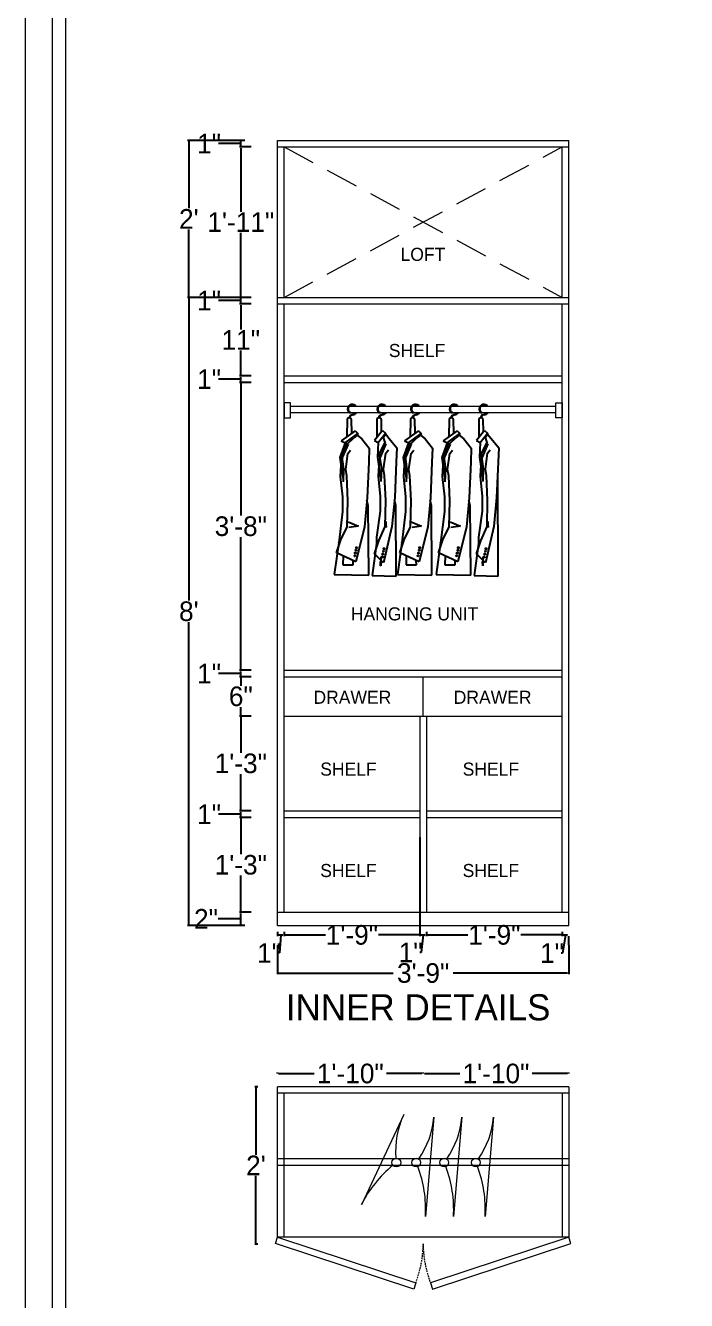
# Model space of a CAD drawing. Header units: inches. Extents: x 15448 to 46480, y -8154 to 0.
# Drawn here: x 23862.8 to 23963.7, y -6108.5 to -5913.6 of the extents above; entities that cross this region are included whole.
import ezdxf

# ---------------------------------------------------------------- set-up
doc = ezdxf.new("R2010")
doc.units = ezdxf.units.IN
doc.header["$MEASUREMENT"] = 0
doc.linetypes.add('DASHED2', pattern=[0.375, 0.25, -0.125])
doc.layers.add('furni', color=253, linetype='Continuous')
doc.layers.add('Furniture', color=251, linetype='Continuous', lineweight=18)
doc.styles.add('b.k', font='verdana.ttf')
doc.styles.add('HEMI', font='stylu.ttf')
doc.dimstyles.new('STANDARD$0', dxfattribs={"dimscale": 0, "dimtxt": 6, "dimasz": 3, "dimexe": 2, "dimexo": 2, "dimgap": 0, "dimtad": 0, "dimtih": 1, "dimtoh": 1, "dimdec": 1, "dimzin": 0, "dimdsep": 46, "dimlunit": 4, "dimtxsty": 'b.k', "dimcen": 2.5, "dimclrd": 256, "dimclre": 256, "dimclrt": 256, "dimadec": 0, "dimazin": 0, "dimtfac": 1, "dimtdec": 1, "dimtofl": 0, "dimtmove": 2, "dimatfit": 2, "dimfxl": 1, "dimfrac": 2, "dimtolj": 1, "dimtzin": 0, "dimlwd": 9, "dimlwe": 9, "dimarcsym": 0})

# ---------------------------------------------------------------- blocks, each defined once
blk = doc.blocks.new('rdth')
at = {"color": 18, "true_color": 0x000000}
for p, q in [((3607.32, 824.21), (3607.31, 822.23)), ((3607.87, 822.64), (3607.83, 824.19)), ((3610.69, 824.21), (3610.67, 822.12)), ((3611.23, 822.81), (3611.2, 824.19)), ((3614.48, 824.21), (3614.47, 822.23)), ((3615.03, 822.64), (3614.99, 824.19)), ((3618.86, 824.21), (3618.85, 822.23)), ((3619.41, 822.64), (3619.37, 824.19)), ((3622.23, 824.21), (3622.22, 822.12)), ((3622.77, 822.81), (3622.74, 824.19)), ((3608.23, 822.91), (3606.66, 821.75)), ((3607.1, 821.54), (3608.55, 822.59)), ((3607.38, 821.41), (3608.07, 822.09)), ((3608.58, 822.47), (3608.07, 822.09)), ((3608.23, 822.91), (3608.55, 822.59)), ((3608.48, 822.4), (3608.98, 821.97)), ((3608.58, 822.47), (3608.55, 822.59)), ((3608.98, 821.97), (3609.83, 820.93)), ((3611.34, 822.95), (3610.41, 821.79)), ((3610.85, 821.58), (3611.67, 822.63)), ((3611.34, 822.95), (3611.67, 822.63)), ((3611.7, 822.51), (3611.45, 822.13)), ((3611.67, 821.45), (3611.45, 822.13)), ((3611.7, 822.51), (3611.67, 822.63)), ((3611.69, 822.51), (3612.09, 822.01)), ((3612.1, 822.01), (3612.95, 820.97)), ((3615.39, 822.91), (3613.82, 821.75)), ((3614.26, 821.54), (3615.71, 822.59)), ((3614.54, 821.41), (3615.23, 822.09)), ((3615.74, 822.47), (3615.23, 822.09)), ((3615.39, 822.91), (3615.71, 822.59)), ((3615.64, 822.4), (3616.14, 821.97)), ((3615.74, 822.47), (3615.71, 822.59)), ((3616.14, 821.97), (3616.99, 820.93)), ((3619.77, 822.91), (3618.2, 821.75)), ((3618.64, 821.54), (3620.1, 822.59)), ((3618.92, 821.41), (3619.61, 822.09)), ((3620.12, 822.47), (3619.61, 822.09)), ((3619.77, 822.91), (3620.1, 822.59)), ((3620.02, 822.4), (3620.52, 821.97)), ((3620.12, 822.47), (3620.1, 822.59)), ((3620.52, 821.97), (3621.38, 820.93)), ((3622.89, 822.95), (3621.95, 821.79)), ((3622.4, 821.58), (3623.21, 822.63)), ((3622.89, 822.95), (3623.21, 822.63)), ((3623.24, 822.51), (3622.99, 822.13)), ((3623.21, 821.45), (3622.99, 822.13)), ((3623.24, 822.51), (3623.21, 822.63)), ((3623.23, 822.51), (3623.63, 822.01)), ((3623.64, 822.01), (3624.49, 820.97)), ((3607.1, 821.54), (3606.49, 819.88)), ((3607.43, 821.39), (3606.65, 819.6)), ((3606.66, 821.75), (3607.43, 821.38)), ((3606.68, 820.22), (3607.32, 821.44)), ((3607.4, 820.33), (3607.71, 820.69)), ((3609.83, 820.93), (3609.77, 819.35)), ((3610.41, 821.79), (3610.85, 821.58)), ((3610.85, 821.58), (3610.77, 819.92)), ((3611.71, 821.43), (3610.94, 819.64)), ((3610.96, 820.26), (3611.61, 821.48)), ((3611.45, 818.55), (3611.69, 820.37)), ((3611.69, 820.37), (3611.99, 820.73)), ((3612.95, 820.97), (3612.89, 819.4)), ((3614.26, 821.54), (3613.65, 819.88)), ((3614.59, 821.39), (3613.81, 819.6)), ((3613.82, 821.75), (3614.59, 821.38)), ((3613.84, 820.22), (3614.48, 821.44)), ((3614.56, 820.33), (3614.86, 820.69)), ((3616.99, 820.93), (3616.93, 819.35)), ((3618.64, 821.54), (3618.03, 819.88)), ((3618.97, 821.39), (3618.19, 819.6)), ((3618.2, 821.75), (3618.97, 821.38)), ((3618.22, 820.22), (3618.86, 821.44)), ((3618.94, 820.33), (3619.25, 820.69)), ((3621.38, 820.93), (3621.31, 819.35)), ((3621.95, 821.79), (3622.4, 821.58)), ((3622.4, 821.58), (3622.32, 819.92)), ((3623.26, 821.43), (3622.48, 819.64)), ((3622.51, 820.26), (3623.15, 821.48)), ((3622.99, 818.55), (3623.23, 820.37)), ((3623.23, 820.37), (3623.53, 820.73)), ((3624.49, 820.97), (3624.25, 815.33)), ((3606.49, 819.88), (3606.83, 817.52)), ((3606.65, 819.6), (3606.55, 817.71)), ((3606.68, 820.22), (3606.91, 818.54)), ((3607.16, 818.5), (3607.4, 820.33)), ((3609.77, 819.35), (3609.59, 815.29)), ((3610.77, 819.92), (3611.12, 817.56)), ((3610.94, 819.64), (3610.84, 817.76)), ((3610.96, 820.26), (3611.2, 818.58)), ((3612.89, 819.4), (3612.71, 815.33)), ((3613.65, 819.88), (3613.99, 817.52)), ((3613.81, 819.6), (3613.71, 817.71)), ((3613.84, 820.22), (3614.07, 818.54)), ((3614.32, 818.5), (3614.56, 820.33)), ((3616.93, 819.35), (3616.75, 815.29)), ((3618.03, 819.88), (3618.37, 817.52)), ((3618.19, 819.6), (3618.09, 817.71)), ((3618.22, 820.22), (3618.46, 818.54)), ((3618.7, 818.5), (3618.94, 820.33)), ((3621.31, 819.35), (3621.13, 815.29)), ((3622.32, 819.92), (3622.66, 817.56)), ((3622.48, 819.64), (3622.38, 817.76)), ((3622.51, 820.26), (3622.74, 818.58)), ((3606.55, 817.71), (3606.79, 815.41)), ((3606.91, 818.54), (3606.86, 817.12)), ((3607.28, 817.78), (3607.16, 818.5)), ((3607.4, 814.98), (3607.28, 817.78)), ((3610.84, 817.76), (3611.08, 815.45)), ((3611.2, 818.58), (3611.14, 817.16)), ((3611.57, 817.82), (3611.45, 818.55)), ((3611.69, 815.02), (3611.57, 817.82)), ((3613.71, 817.71), (3613.95, 815.41)), ((3614.07, 818.54), (3614.02, 817.12)), ((3614.44, 817.78), (3614.32, 818.5)), ((3614.56, 814.98), (3614.44, 817.78)), ((3618.09, 817.71), (3618.34, 815.41)), ((3618.46, 818.54), (3618.4, 817.12)), ((3618.82, 817.78), (3618.7, 818.5)), ((3618.94, 814.98), (3618.82, 817.78)), ((3622.38, 817.76), (3622.62, 815.45)), ((3622.74, 818.58), (3622.69, 817.16)), ((3623.11, 817.82), (3622.99, 818.55)), ((3623.23, 815.02), (3623.11, 817.82)), ((3624.43, 806.42), (3624.37, 818.15)), ((3606.79, 815.41), (3606.79, 813.77)), ((3607.34, 812.01), (3607.4, 814.98)), ((3609.59, 815.29), (3609.29, 812.01)), ((3609.71, 814.44), (3609.57, 815.04)), ((3611.08, 815.45), (3611.08, 813.81)), ((3611.63, 812.05), (3611.69, 815.02)), ((3612.71, 815.33), (3612.4, 812.05)), ((3612.83, 814.48), (3612.68, 815.08)), ((3613.95, 815.41), (3613.95, 813.77)), ((3614.5, 812.01), (3614.56, 814.98)), ((3616.75, 815.29), (3616.45, 812.01)), ((3616.87, 814.44), (3616.73, 815.04)), ((3618.34, 815.41), (3618.34, 813.77)), ((3618.88, 812.01), (3618.94, 814.98)), ((3621.13, 815.29), (3620.83, 812.01)), ((3621.25, 814.44), (3621.11, 815.04)), ((3622.62, 815.45), (3622.62, 813.81)), ((3623.17, 812.05), (3623.23, 815.02)), ((3624.25, 815.33), (3623.94, 812.05)), ((3606.79, 813.77), (3606.37, 810.22)), ((3609.77, 806.53), (3609.71, 814.44)), ((3611.08, 813.81), (3610.66, 810.83)), ((3612.89, 806.42), (3612.83, 814.48)), ((3613.95, 813.77), (3613.53, 810.22)), ((3616.93, 806.53), (3616.87, 814.44)), ((3618.34, 813.77), (3617.91, 810.22)), ((3621.31, 806.53), (3621.25, 814.44)), ((3622.62, 813.81), (3622.2, 810.83)), ((3606.61, 810.54), (3607.34, 812.01)), ((3607.43, 812.59), (3608.6, 812.11)), ((3608.6, 812.11), (3607.53, 811.95)), ((3609.29, 812.01), (3608.32, 808.04)), ((3610.9, 810.43), (3611.63, 812.05)), ((3612.4, 812.05), (3611.43, 807.93)), ((3611.72, 812.63), (3611.72, 812.15)), ((3611.72, 812.15), (3611.81, 811.99)), ((3613.77, 810.54), (3614.5, 812.01)), ((3614.59, 812.59), (3615.76, 812.11)), ((3615.76, 812.11), (3614.69, 811.95)), ((3616.45, 812.01), (3615.48, 808.04)), ((3618.15, 810.54), (3618.88, 812.01)), ((3618.97, 812.59), (3620.14, 812.11)), ((3620.14, 812.11), (3619.07, 811.95)), ((3620.83, 812.01), (3619.86, 808.04)), ((3622.44, 810.43), (3623.17, 812.05)), ((3623.94, 812.05), (3622.98, 807.93)), ((3623.26, 812.63), (3623.26, 812.15)), ((3623.26, 812.15), (3623.36, 811.99)), ((3606.13, 809.08), (3606.61, 810.54)), ((3610.42, 808.97), (3610.9, 810.43)), ((3610.66, 810.83), (3610.66, 810.13)), ((3613.29, 809.08), (3613.77, 810.54)), ((3617.67, 809.08), (3618.15, 810.54)), ((3621.96, 808.97), (3622.44, 810.43)), ((3622.2, 810.83), (3622.2, 810.13)), ((3606.37, 810.24), (3605.87, 806.63)), ((3608.32, 808.04), (3606.13, 809.08)), ((3606.37, 810.22), (3606.37, 810.24)), ((3610.66, 810.13), (3610.15, 806.52)), ((3611.43, 807.93), (3610.42, 808.97)), ((3613.53, 810.24), (3613.03, 806.63)), ((3615.48, 808.04), (3613.29, 809.08)), ((3613.53, 810.22), (3613.53, 810.24)), ((3617.91, 810.24), (3617.41, 806.63)), ((3619.86, 808.04), (3617.67, 809.08)), ((3617.91, 810.22), (3617.91, 810.24)), ((3622.2, 810.13), (3621.7, 806.52)), ((3622.98, 807.93), (3621.96, 808.97)), ((3606.87, 808.73), (3606.85, 807.7)), ((3606.85, 807.7), (3608.01, 807.72)), ((3608.01, 807.72), (3608, 808.2)), ((3611.12, 807.61), (3611.11, 808.09)), ((3611.14, 807.59), (3611.12, 807.61)), ((3611.15, 808.62), (3611.14, 807.59)), ((3614.02, 808.73), (3614.01, 807.7)), ((3614.01, 807.7), (3615.17, 807.72)), ((3615.17, 807.72), (3615.15, 808.2)), ((3618.41, 808.73), (3618.39, 807.7)), ((3618.39, 807.7), (3619.55, 807.72)), ((3619.55, 807.72), (3619.54, 808.2)), ((3622.67, 807.61), (3622.65, 808.09)), ((3622.68, 807.59), (3622.67, 807.61)), ((3622.69, 808.62), (3622.68, 807.59)), ((3605.87, 806.63), (3609.77, 806.53)), ((3610.15, 806.52), (3612.89, 806.42)), ((3613.03, 806.63), (3616.93, 806.53)), ((3617.41, 806.63), (3621.31, 806.53)), ((3621.7, 806.52), (3624.43, 806.42))]:
    blk.add_line(p, q, dxfattribs=at)
for centre, radius in [((3607.62, 824.97), 0.055), ((3610.97, 824.97), 0.055), ((3614.78, 824.97), 0.055), ((3619.16, 824.97), 0.055), ((3622.51, 824.97), 0.055), ((3608.25, 809.06), 0.0683), ((3608.33, 809.38), 0.0683), ((3608.38, 809.66), 0.0683), ((3611.36, 808.95), 0.0683), ((3611.45, 809.27), 0.0683), ((3611.5, 809.55), 0.0683), ((3615.41, 809.06), 0.0683), ((3615.49, 809.38), 0.0683), ((3615.54, 809.66), 0.0683), ((3619.79, 809.06), 0.0683), ((3619.87, 809.38), 0.0683), ((3619.92, 809.66), 0.0683), ((3622.91, 808.95), 0.0683), ((3622.99, 809.27), 0.0683), ((3623.04, 809.55), 0.0683), ((3608.19, 808.73), 0.0683), ((3611.3, 808.61), 0.0683), ((3615.35, 808.73), 0.0683), ((3619.73, 808.73), 0.0683), ((3622.84, 808.61), 0.0683)]:
    blk.add_circle(centre, radius, dxfattribs=at)
for centre, radius, start, end in [((3607.9, 825.38), 0.522, 58.8889, 230.4094), ((3607.9, 825.38), 0.465, 58.8889, 230.4094), ((3608, 824.31), 0.457, 98.1438, 177.8717), ((3608, 824.31), 0.4, 98.1438, 177.7449), ((3607.86, 825.31), 0.552, 278.1438, 320.7311), ((3607.86, 825.31), 0.609, 278.1438, 325.0188), ((3607.86, 825.31), 0.552, 46.2084, 58.8889), ((3607.86, 825.31), 0.609, 40.831, 58.8889), ((3611.26, 825.38), 0.522, 58.8889, 230.4094), ((3611.26, 825.38), 0.465, 58.8889, 230.4094), ((3611.35, 824.31), 0.457, 98.1438, 177.8717), ((3611.35, 824.31), 0.4, 98.1438, 177.7449), ((3611.21, 825.31), 0.552, 278.1438, 320.7311), ((3611.21, 825.31), 0.609, 278.1438, 325.0188), ((3611.21, 825.31), 0.552, 46.2084, 58.8889), ((3611.21, 825.31), 0.609, 40.831, 58.8889), ((3615.06, 825.38), 0.522, 58.8889, 230.4094), ((3615.06, 825.38), 0.465, 58.8889, 230.4094), ((3615.16, 824.31), 0.457, 98.1438, 177.8717), ((3615.16, 824.31), 0.4, 98.1438, 177.7449), ((3615.01, 825.31), 0.552, 278.1438, 320.7311), ((3615.01, 825.31), 0.609, 278.1438, 325.0188), ((3615.01, 825.31), 0.552, 46.2084, 58.8889), ((3615.01, 825.31), 0.609, 40.831, 58.8889), ((3619.44, 825.38), 0.522, 58.8889, 230.4094), ((3619.44, 825.38), 0.465, 58.8889, 230.4094), ((3619.54, 824.31), 0.457, 98.1438, 177.8717), ((3619.54, 824.31), 0.4, 98.1438, 177.7449), ((3619.4, 825.31), 0.552, 278.1438, 320.7311), ((3619.4, 825.31), 0.609, 278.1438, 325.0188), ((3619.4, 825.31), 0.552, 46.2084, 58.8889), ((3619.4, 825.31), 0.609, 40.831, 58.8889), ((3622.8, 825.38), 0.522, 58.8889, 230.4094), ((3622.8, 825.38), 0.465, 58.8889, 230.4094), ((3622.89, 824.31), 0.457, 98.1438, 177.8717), ((3622.89, 824.31), 0.4, 98.1438, 177.7449), ((3622.75, 825.31), 0.552, 278.1438, 320.7311), ((3622.75, 825.31), 0.609, 278.1438, 325.0188), ((3622.75, 825.31), 0.552, 46.2084, 58.8889), ((3622.75, 825.31), 0.609, 40.831, 58.8889), ((3607.57, 824.07), 0.288, 24.2419, 150.7783), ((3610.94, 824.07), 0.288, 24.2419, 150.7783), ((3614.73, 824.07), 0.288, 24.2419, 150.7783), ((3619.11, 824.07), 0.288, 24.2419, 150.7783), ((3622.48, 824.07), 0.288, 24.2419, 150.7783)]:
    blk.add_arc(centre, radius, start, end, dxfattribs=at)
blk = doc.blocks.new('*D943')
at = {"color": 254, "lineweight": -2, "transparency": 16777216}
for p, q in [((23896.26, -6049.16), (23895.49, -6049.16)), ((23896.26, -6051.16), (23895.49, -6051.16))]:
    blk.add_line(p, q, dxfattribs=at)
at = {"color": 1, "lineweight": -2, "transparency": 16777216}
for p, q in [((23895.67, -6050.98), (23895.67, -6049.34)), ((23892.39, -6050.16), (23892.21, -6050.16)), ((23895.67, -6050.16), (23892.39, -6050.16))]:
    blk.add_line(p, q, dxfattribs=at)
at = {"color": 1, "transparency": 16777216}
for points in [[(23895.64, -6049.34), (23895.7, -6049.34), (23895.67, -6049.16)], [(23895.64, -6050.98), (23895.7, -6050.98), (23895.67, -6051.16)]]:
    blk.add_solid(points, dxfattribs=at)
at = {"layer": 'Defpoints', "color": 0, "transparency": 16777216}
for p in [(23895.67, -6049.16), (23899.26, -6049.16), (23899.26, -6051.16)]:
    blk.add_point(p, dxfattribs=at)
at = {"color": 1, "lineweight": 5, "transparency": 16777216, "insert": (23890.35, -6050.16), "char_height": 3, "attachment_point": 5, "style": 'HEMI'}
blk.add_mtext('\\A1;2"', dxfattribs=at)
blk = doc.blocks.new('*D944')
at = {"color": 254, "lineweight": -2, "transparency": 16777216}
for p, q in [((23897.26, -6034.66), (23895.49, -6034.66)), ((23897.26, -6049.16), (23895.49, -6049.16))]:
    blk.add_line(p, q, dxfattribs=at)
at = {"color": 1, "lineweight": -2, "transparency": 16777216}
for p, q in [((23895.67, -6034.84), (23895.67, -6040.27)), ((23895.67, -6048.98), (23895.67, -6043.56))]:
    blk.add_line(p, q, dxfattribs=at)
at = {"color": 1, "transparency": 16777216}
for points in [[(23895.64, -6034.84), (23895.7, -6034.84), (23895.67, -6034.66)], [(23895.64, -6048.98), (23895.7, -6048.98), (23895.67, -6049.16)]]:
    blk.add_solid(points, dxfattribs=at)
at = {"layer": 'Defpoints', "color": 0, "transparency": 16777216}
for p in [(23895.67, -6034.66), (23900.26, -6034.66), (23900.26, -6049.16)]:
    blk.add_point(p, dxfattribs=at)
at = {"color": 1, "lineweight": 5, "transparency": 16777216, "insert": (23895.67, -6041.91), "char_height": 3, "attachment_point": 5, "style": 'HEMI'}
blk.add_mtext('\\A1;1\'-3"', dxfattribs=at)
blk = doc.blocks.new('*D945')
at = {"color": 254, "lineweight": -2, "transparency": 16777216}
for p, q in [((23897.26, -6033.66), (23895.49, -6033.66)), ((23897.26, -6034.66), (23895.49, -6034.66))]:
    blk.add_line(p, q, dxfattribs=at)
at = {"color": 1, "lineweight": -2, "transparency": 16777216}
for p, q in [((23895.67, -6034.48), (23895.67, -6033.84)), ((23892.42, -6034.16), (23892.24, -6034.16)), ((23895.67, -6034.16), (23892.42, -6034.16))]:
    blk.add_line(p, q, dxfattribs=at)
at = {"color": 1, "transparency": 16777216}
for points in [[(23895.64, -6033.84), (23895.7, -6033.84), (23895.67, -6033.66)], [(23895.64, -6034.48), (23895.7, -6034.48), (23895.67, -6034.66)]]:
    blk.add_solid(points, dxfattribs=at)
at = {"layer": 'Defpoints', "color": 0, "transparency": 16777216}
for p in [(23895.67, -6033.66), (23900.26, -6033.66), (23900.26, -6034.66)]:
    blk.add_point(p, dxfattribs=at)
at = {"color": 1, "lineweight": 5, "transparency": 16777216, "insert": (23890.82, -6034.16), "char_height": 3, "attachment_point": 5, "style": 'HEMI'}
blk.add_mtext('\\A1;1"', dxfattribs=at)
blk = doc.blocks.new('*D946')
at = {"color": 254, "lineweight": -2, "transparency": 16777216}
for p, q in [((23897.26, -6019.16), (23895.49, -6019.16)), ((23897.26, -6033.66), (23895.49, -6033.66))]:
    blk.add_line(p, q, dxfattribs=at)
at = {"color": 1, "lineweight": -2, "transparency": 16777216}
for p, q in [((23895.67, -6019.34), (23895.67, -6024.77)), ((23895.67, -6033.48), (23895.67, -6028.06))]:
    blk.add_line(p, q, dxfattribs=at)
at = {"color": 1, "transparency": 16777216}
for points in [[(23895.64, -6019.34), (23895.7, -6019.34), (23895.67, -6019.16)], [(23895.64, -6033.48), (23895.7, -6033.48), (23895.67, -6033.66)]]:
    blk.add_solid(points, dxfattribs=at)
at = {"layer": 'Defpoints', "color": 0, "transparency": 16777216}
for p in [(23895.67, -6019.16), (23900.26, -6019.16), (23900.26, -6033.66)]:
    blk.add_point(p, dxfattribs=at)
at = {"color": 1, "lineweight": 5, "transparency": 16777216, "insert": (23895.67, -6026.41), "char_height": 3, "attachment_point": 5, "style": 'HEMI'}
blk.add_mtext('\\A1;1\'-3"', dxfattribs=at)
blk = doc.blocks.new('*D947')
at = {"color": 254, "lineweight": -2, "transparency": 16777216}
for p, q in [((23897.26, -6013.16), (23895.49, -6013.16)), ((23897.26, -6019.16), (23895.49, -6019.16))]:
    blk.add_line(p, q, dxfattribs=at)
at = {"color": 1, "lineweight": -2, "transparency": 16777216}
for p, q in [((23895.67, -6013.34), (23895.67, -6014.52)), ((23895.67, -6018.98), (23895.67, -6017.81))]:
    blk.add_line(p, q, dxfattribs=at)
at = {"color": 1, "transparency": 16777216}
for points in [[(23895.64, -6013.34), (23895.7, -6013.34), (23895.67, -6013.16)], [(23895.64, -6018.98), (23895.7, -6018.98), (23895.67, -6019.16)]]:
    blk.add_solid(points, dxfattribs=at)
at = {"layer": 'Defpoints', "color": 0, "transparency": 16777216}
for p in [(23895.67, -6013.16), (23900.26, -6013.16), (23900.26, -6019.16)]:
    blk.add_point(p, dxfattribs=at)
at = {"color": 1, "lineweight": 5, "transparency": 16777216, "insert": (23895.67, -6016.16), "char_height": 3, "attachment_point": 5, "style": 'HEMI'}
blk.add_mtext('\\A1;6"', dxfattribs=at)
blk = doc.blocks.new('*D948')
at = {"color": 1, "lineweight": -2, "transparency": 16777216}
for p, q in [((23892.42, -6012.66), (23892.24, -6012.66)), ((23895.67, -6012.66), (23892.42, -6012.66)), ((23895.67, -6012.98), (23895.67, -6012.34))]:
    blk.add_line(p, q, dxfattribs=at)
at = {"color": 254, "lineweight": -2, "transparency": 16777216}
for p, q in [((23897.26, -6012.16), (23895.49, -6012.16)), ((23897.26, -6013.16), (23895.49, -6013.16))]:
    blk.add_line(p, q, dxfattribs=at)
at = {"color": 1, "transparency": 16777216}
for points in [[(23895.64, -6012.34), (23895.7, -6012.34), (23895.67, -6012.16)], [(23895.64, -6012.98), (23895.7, -6012.98), (23895.67, -6013.16)]]:
    blk.add_solid(points, dxfattribs=at)
at = {"layer": 'Defpoints', "color": 0, "transparency": 16777216}
for p in [(23895.67, -6012.16), (23900.26, -6012.16), (23900.26, -6013.16)]:
    blk.add_point(p, dxfattribs=at)
at = {"color": 1, "lineweight": 5, "transparency": 16777216, "insert": (23890.82, -6012.66), "char_height": 3, "attachment_point": 5, "style": 'HEMI'}
blk.add_mtext('\\A1;1"', dxfattribs=at)
blk = doc.blocks.new('*D949')
at = {"color": 254, "lineweight": -2, "transparency": 16777216}
for p, q in [((23897.26, -5968.16), (23895.49, -5968.16)), ((23897.26, -6012.16), (23895.49, -6012.16))]:
    blk.add_line(p, q, dxfattribs=at)
at = {"color": 1, "lineweight": -2, "transparency": 16777216}
for p, q in [((23895.67, -5968.34), (23895.67, -5988.52)), ((23895.67, -6011.98), (23895.67, -5991.81))]:
    blk.add_line(p, q, dxfattribs=at)
at = {"color": 1, "transparency": 16777216}
for points in [[(23895.64, -5968.34), (23895.7, -5968.34), (23895.67, -5968.16)], [(23895.64, -6011.98), (23895.7, -6011.98), (23895.67, -6012.16)]]:
    blk.add_solid(points, dxfattribs=at)
at = {"layer": 'Defpoints', "color": 0, "transparency": 16777216}
for p in [(23895.67, -5968.16), (23900.26, -5968.16), (23900.26, -6012.16)]:
    blk.add_point(p, dxfattribs=at)
at = {"color": 1, "lineweight": 5, "transparency": 16777216, "insert": (23895.67, -5990.16), "char_height": 3, "attachment_point": 5, "style": 'HEMI'}
blk.add_mtext('\\A1;3\'-8"', dxfattribs=at)
blk = doc.blocks.new('*D950')
at = {"color": 1, "lineweight": -2, "transparency": 16777216}
for p, q in [((23892.42, -5967.66), (23892.24, -5967.66)), ((23895.67, -5967.66), (23892.42, -5967.66)), ((23895.67, -5967.98), (23895.67, -5967.34))]:
    blk.add_line(p, q, dxfattribs=at)
at = {"color": 254, "lineweight": -2, "transparency": 16777216}
for p, q in [((23897.26, -5967.16), (23895.49, -5967.16)), ((23897.26, -5968.16), (23895.49, -5968.16))]:
    blk.add_line(p, q, dxfattribs=at)
at = {"color": 1, "transparency": 16777216}
for points in [[(23895.64, -5967.34), (23895.7, -5967.34), (23895.67, -5967.16)], [(23895.64, -5967.98), (23895.7, -5967.98), (23895.67, -5968.16)]]:
    blk.add_solid(points, dxfattribs=at)
at = {"layer": 'Defpoints', "color": 0, "transparency": 16777216}
for p in [(23895.67, -5967.16), (23900.26, -5967.16), (23900.26, -5968.16)]:
    blk.add_point(p, dxfattribs=at)
at = {"color": 1, "lineweight": 5, "transparency": 16777216, "insert": (23890.82, -5967.66), "char_height": 3, "attachment_point": 5, "style": 'HEMI'}
blk.add_mtext('\\A1;1"', dxfattribs=at)
blk = doc.blocks.new('*D951')
at = {"color": 254, "lineweight": -2, "transparency": 16777216}
for p, q in [((23897.26, -5956.16), (23895.49, -5956.16)), ((23897.26, -5967.16), (23895.49, -5967.16))]:
    blk.add_line(p, q, dxfattribs=at)
at = {"color": 1, "lineweight": -2, "transparency": 16777216}
for p, q in [((23895.67, -5956.34), (23895.67, -5960.06)), ((23895.67, -5966.98), (23895.67, -5963.27))]:
    blk.add_line(p, q, dxfattribs=at)
at = {"color": 1, "transparency": 16777216}
for points in [[(23895.64, -5956.34), (23895.7, -5956.34), (23895.67, -5956.16)], [(23895.64, -5966.98), (23895.7, -5966.98), (23895.67, -5967.16)]]:
    blk.add_solid(points, dxfattribs=at)
at = {"layer": 'Defpoints', "color": 0, "transparency": 16777216}
for p in [(23895.67, -5956.16), (23900.26, -5956.16), (23900.26, -5967.16)]:
    blk.add_point(p, dxfattribs=at)
at = {"color": 1, "lineweight": 5, "transparency": 16777216, "insert": (23895.67, -5961.66), "char_height": 3, "attachment_point": 5, "style": 'HEMI'}
blk.add_mtext('\\A1;11"', dxfattribs=at)
blk = doc.blocks.new('*D952')
at = {"color": 1, "lineweight": -2, "transparency": 16777216}
for p, q in [((23892.42, -5955.66), (23892.24, -5955.66)), ((23895.67, -5955.66), (23892.42, -5955.66)), ((23895.67, -5955.98), (23895.67, -5955.34))]:
    blk.add_line(p, q, dxfattribs=at)
at = {"color": 254, "lineweight": -2, "transparency": 16777216}
for p, q in [((23897.26, -5955.16), (23895.49, -5955.16)), ((23897.26, -5956.16), (23895.49, -5956.16))]:
    blk.add_line(p, q, dxfattribs=at)
at = {"color": 1, "transparency": 16777216}
for points in [[(23895.64, -5955.34), (23895.7, -5955.34), (23895.67, -5955.16)], [(23895.64, -5955.98), (23895.7, -5955.98), (23895.67, -5956.16)]]:
    blk.add_solid(points, dxfattribs=at)
at = {"layer": 'Defpoints', "color": 0, "transparency": 16777216}
for p in [(23895.67, -5955.16), (23900.26, -5955.16), (23900.26, -5956.16)]:
    blk.add_point(p, dxfattribs=at)
at = {"color": 1, "lineweight": 5, "transparency": 16777216, "insert": (23890.82, -5955.66), "char_height": 3, "attachment_point": 5, "style": 'HEMI'}
blk.add_mtext('\\A1;1"', dxfattribs=at)
blk = doc.blocks.new('*D953')
at = {"color": 254, "lineweight": -2, "transparency": 16777216}
for p, q in [((23897.26, -5932.16), (23895.49, -5932.16)), ((23897.26, -5955.16), (23895.49, -5955.16))]:
    blk.add_line(p, q, dxfattribs=at)
at = {"color": 1, "lineweight": -2, "transparency": 16777216}
for p, q in [((23895.67, -5932.34), (23895.67, -5942.06)), ((23895.67, -5954.98), (23895.67, -5945.27))]:
    blk.add_line(p, q, dxfattribs=at)
at = {"color": 1, "transparency": 16777216}
for points in [[(23895.64, -5932.34), (23895.7, -5932.34), (23895.67, -5932.16)], [(23895.64, -5954.98), (23895.7, -5954.98), (23895.67, -5955.16)]]:
    blk.add_solid(points, dxfattribs=at)
at = {"layer": 'Defpoints', "color": 0, "transparency": 16777216}
for p in [(23895.67, -5932.16), (23900.26, -5932.16), (23900.26, -5955.16)]:
    blk.add_point(p, dxfattribs=at)
at = {"color": 1, "lineweight": 5, "transparency": 16777216, "insert": (23895.67, -5943.66), "char_height": 3, "attachment_point": 5, "style": 'HEMI'}
blk.add_mtext('\\A1;1\'-11"', dxfattribs=at)
blk = doc.blocks.new('*D954')
at = {"color": 1, "lineweight": -2, "transparency": 16777216}
for p, q in [((23892.42, -5931.66), (23892.24, -5931.66)), ((23895.67, -5931.66), (23892.42, -5931.66)), ((23895.67, -5931.98), (23895.67, -5931.34))]:
    blk.add_line(p, q, dxfattribs=at)
at = {"color": 254, "lineweight": -2, "transparency": 16777216}
for p, q in [((23896.26, -5931.16), (23895.49, -5931.16)), ((23897.26, -5932.16), (23895.49, -5932.16))]:
    blk.add_line(p, q, dxfattribs=at)
at = {"color": 1, "transparency": 16777216}
for points in [[(23895.64, -5931.34), (23895.7, -5931.34), (23895.67, -5931.16)], [(23895.64, -5931.98), (23895.7, -5931.98), (23895.67, -5932.16)]]:
    blk.add_solid(points, dxfattribs=at)
at = {"layer": 'Defpoints', "color": 0, "transparency": 16777216}
for p in [(23895.67, -5931.16), (23899.26, -5931.16), (23900.26, -5932.16)]:
    blk.add_point(p, dxfattribs=at)
at = {"color": 1, "lineweight": 5, "transparency": 16777216, "insert": (23890.82, -5931.66), "char_height": 3, "attachment_point": 5, "style": 'HEMI'}
blk.add_mtext('\\A1;1"', dxfattribs=at)
blk = doc.blocks.new('*D955')
at = {"color": 254, "lineweight": -2, "transparency": 16777216}
for p, q in [((23901.27, -6052.16), (23901.27, -6052.81)), ((23902.27, -6052.16), (23902.27, -6052.81))]:
    blk.add_line(p, q, dxfattribs=at)
at = {"color": 1, "lineweight": -2, "transparency": 16777216}
for p, q in [((23901.45, -6052.63), (23902.09, -6052.63)), ((23901.77, -6052.63), (23901.59, -6055.38)), ((23901.59, -6055.38), (23901.41, -6055.38))]:
    blk.add_line(p, q, dxfattribs=at)
at = {"color": 1, "transparency": 16777216}
for points in [[(23901.45, -6052.6), (23901.45, -6052.66), (23901.27, -6052.63)], [(23902.09, -6052.6), (23902.09, -6052.66), (23902.27, -6052.63)]]:
    blk.add_solid(points, dxfattribs=at)
at = {"layer": 'Defpoints', "color": 0, "transparency": 16777216}
for p in [(23901.27, -6049.16), (23902.27, -6049.16), (23902.27, -6052.63)]:
    blk.add_point(p, dxfattribs=at)
at = {"color": 1, "lineweight": 5, "transparency": 16777216, "insert": (23899.99, -6055.38), "char_height": 3, "attachment_point": 5, "style": 'HEMI'}
blk.add_mtext('\\A1;1"', dxfattribs=at)
blk = doc.blocks.new('*D996')
at = {"color": 254, "lineweight": -2, "transparency": 16777216}
for p, q in [((23923.02, -6037.66), (23923.02, -6052.81)), ((23902.27, -6052.16), (23902.27, -6052.81))]:
    blk.add_line(p, q, dxfattribs=at)
at = {"color": 1, "lineweight": -2, "transparency": 16777216}
for p, q in [((23902.45, -6052.63), (23908.59, -6052.63)), ((23922.84, -6052.63), (23916.69, -6052.63))]:
    blk.add_line(p, q, dxfattribs=at)
at = {"color": 1, "transparency": 16777216}
for points in [[(23902.45, -6052.6), (23902.45, -6052.66), (23902.27, -6052.63)], [(23922.84, -6052.6), (23922.84, -6052.66), (23923.02, -6052.63)]]:
    blk.add_solid(points, dxfattribs=at)
at = {"layer": 'Defpoints', "color": 0, "transparency": 16777216}
for p in [(23923.02, -6034.66), (23902.27, -6049.16), (23923.02, -6052.63)]:
    blk.add_point(p, dxfattribs=at)
at = {"color": 1, "lineweight": 5, "transparency": 16777216, "insert": (23912.64, -6052.63), "char_height": 3, "attachment_point": 5, "style": 'HEMI'}
blk.add_mtext('\\A1;1\'-9"', dxfattribs=at)
blk = doc.blocks.new('*D997')
at = {"color": 254, "lineweight": -2, "transparency": 16777216}
for p, q in [((23923.02, -6037.66), (23923.02, -6052.81)), ((23924.02, -6052.16), (23924.02, -6052.81))]:
    blk.add_line(p, q, dxfattribs=at)
at = {"color": 1, "lineweight": -2, "transparency": 16777216}
for p, q in [((23923.2, -6052.63), (23923.84, -6052.63)), ((23923.52, -6052.63), (23923.21, -6055.3)), ((23923.21, -6055.3), (23923.03, -6055.3))]:
    blk.add_line(p, q, dxfattribs=at)
at = {"color": 1, "transparency": 16777216}
for points in [[(23923.2, -6052.6), (23923.2, -6052.66), (23923.02, -6052.63)], [(23923.84, -6052.6), (23923.84, -6052.66), (23924.02, -6052.63)]]:
    blk.add_solid(points, dxfattribs=at)
at = {"layer": 'Defpoints', "color": 0, "transparency": 16777216}
for p in [(23923.02, -6034.66), (23924.02, -6049.16), (23924.02, -6052.63)]:
    blk.add_point(p, dxfattribs=at)
at = {"color": 1, "lineweight": 5, "transparency": 16777216, "insert": (23921.61, -6055.3), "char_height": 3, "attachment_point": 5, "style": 'HEMI'}
blk.add_mtext('\\A1;1"', dxfattribs=at)
blk = doc.blocks.new('*D998')
at = {"color": 254, "lineweight": -2, "transparency": 16777216}
for p, q in [((23924.02, -6052.16), (23924.02, -6052.81)), ((23944.77, -6052.16), (23944.77, -6052.81))]:
    blk.add_line(p, q, dxfattribs=at)
at = {"color": 1, "lineweight": -2, "transparency": 16777216}
for p, q in [((23924.2, -6052.63), (23930.34, -6052.63)), ((23944.59, -6052.63), (23938.44, -6052.63))]:
    blk.add_line(p, q, dxfattribs=at)
at = {"color": 1, "transparency": 16777216}
for points in [[(23924.2, -6052.6), (23924.2, -6052.66), (23924.02, -6052.63)], [(23944.59, -6052.6), (23944.59, -6052.66), (23944.77, -6052.63)]]:
    blk.add_solid(points, dxfattribs=at)
at = {"layer": 'Defpoints', "color": 0, "transparency": 16777216}
for p in [(23924.02, -6049.16), (23944.77, -6049.16), (23944.77, -6052.63)]:
    blk.add_point(p, dxfattribs=at)
at = {"color": 1, "lineweight": 5, "transparency": 16777216, "insert": (23934.39, -6052.63), "char_height": 3, "attachment_point": 5, "style": 'HEMI'}
blk.add_mtext('\\A1;1\'-9"', dxfattribs=at)
blk = doc.blocks.new('*D999')
at = {"color": 254, "lineweight": -2, "transparency": 16777216}
for p, q in [((23944.77, -6052.16), (23944.77, -6052.81)), ((23945.77, -6054.16), (23945.77, -6052.81))]:
    blk.add_line(p, q, dxfattribs=at)
at = {"color": 1, "lineweight": -2, "transparency": 16777216}
for p, q in [((23945.27, -6052.63), (23944.8, -6055.39)), ((23944.95, -6052.63), (23945.59, -6052.63)), ((23944.8, -6055.39), (23944.62, -6055.39))]:
    blk.add_line(p, q, dxfattribs=at)
at = {"color": 1, "transparency": 16777216}
for points in [[(23944.95, -6052.6), (23944.95, -6052.66), (23944.77, -6052.63)], [(23945.59, -6052.6), (23945.59, -6052.66), (23945.77, -6052.63)]]:
    blk.add_solid(points, dxfattribs=at)
at = {"layer": 'Defpoints', "color": 0, "transparency": 16777216}
for p in [(23944.77, -6049.16), (23945.77, -6051.16), (23945.77, -6052.63)]:
    blk.add_point(p, dxfattribs=at)
at = {"color": 1, "lineweight": 5, "transparency": 16777216, "insert": (23943.2, -6055.39), "char_height": 3, "attachment_point": 5, "style": 'HEMI'}
blk.add_mtext('\\A1;1"', dxfattribs=at)
blk = doc.blocks.new('*D1000')
at = {"color": 254, "lineweight": -2, "transparency": 16777216}
for p, q in [((23901.27, -6054.16), (23901.27, -6058.64)), ((23945.77, -6054.16), (23945.77, -6058.64))]:
    blk.add_line(p, q, dxfattribs=at)
at = {"color": 1, "lineweight": -2, "transparency": 16777216}
for p, q in [((23901.45, -6058.46), (23918.94, -6058.46)), ((23945.59, -6058.46), (23928.1, -6058.46))]:
    blk.add_line(p, q, dxfattribs=at)
at = {"color": 1, "transparency": 16777216}
for points in [[(23901.45, -6058.43), (23901.45, -6058.49), (23901.27, -6058.46)], [(23945.59, -6058.43), (23945.59, -6058.49), (23945.77, -6058.46)]]:
    blk.add_solid(points, dxfattribs=at)
at = {"layer": 'Defpoints', "color": 0, "transparency": 16777216}
for p in [(23901.27, -6051.16), (23945.77, -6051.16), (23945.77, -6058.46)]:
    blk.add_point(p, dxfattribs=at)
at = {"color": 1, "lineweight": 5, "transparency": 16777216, "insert": (23923.52, -6058.46), "char_height": 3, "attachment_point": 5, "style": 'HEMI'}
blk.add_mtext('\\A1;3\'-9"', dxfattribs=at)
blk = doc.blocks.new('*D956')
at = {"color": 254, "lineweight": -2, "transparency": 16777216}
for p, q in [((23896.26, -5955.16), (23887.55, -5955.16)), ((23896.26, -6051.16), (23887.55, -6051.16))]:
    blk.add_line(p, q, dxfattribs=at)
at = {"color": 1, "lineweight": -2, "transparency": 16777216}
for p, q in [((23887.73, -5955.34), (23887.73, -6001.52)), ((23887.73, -6050.98), (23887.73, -6004.8))]:
    blk.add_line(p, q, dxfattribs=at)
at = {"color": 1, "transparency": 16777216}
for points in [[(23887.7, -5955.34), (23887.76, -5955.34), (23887.73, -5955.16)], [(23887.7, -6050.98), (23887.76, -6050.98), (23887.73, -6051.16)]]:
    blk.add_solid(points, dxfattribs=at)
at = {"layer": 'Defpoints', "color": 0, "transparency": 16777216}
for p in [(23887.73, -5955.16), (23899.26, -5955.16), (23899.26, -6051.16)]:
    blk.add_point(p, dxfattribs=at)
at = {"color": 1, "lineweight": 5, "transparency": 16777216, "insert": (23887.73, -6003.16), "char_height": 3, "attachment_point": 5, "style": 'HEMI'}
blk.add_mtext("\\A1;8'", dxfattribs=at)
blk = doc.blocks.new('*D957')
at = {"color": 254, "lineweight": -2, "transparency": 16777216}
for p, q in [((23896.26, -5931.16), (23887.55, -5931.16)), ((23896.26, -5955.16), (23887.55, -5955.16))]:
    blk.add_line(p, q, dxfattribs=at)
at = {"color": 1, "lineweight": -2, "transparency": 16777216}
for p, q in [((23887.73, -5931.34), (23887.73, -5941.54)), ((23887.73, -5954.98), (23887.73, -5944.78))]:
    blk.add_line(p, q, dxfattribs=at)
at = {"color": 1, "transparency": 16777216}
for points in [[(23887.7, -5931.34), (23887.76, -5931.34), (23887.73, -5931.16)], [(23887.7, -5954.98), (23887.76, -5954.98), (23887.73, -5955.16)]]:
    blk.add_solid(points, dxfattribs=at)
at = {"layer": 'Defpoints', "color": 0, "transparency": 16777216}
for p in [(23887.73, -5931.16), (23899.26, -5931.16), (23899.26, -5955.16)]:
    blk.add_point(p, dxfattribs=at)
at = {"color": 1, "lineweight": 5, "transparency": 16777216, "insert": (23887.73, -5943.16), "char_height": 3, "attachment_point": 5, "style": 'HEMI'}
blk.add_mtext("\\A1;2'", dxfattribs=at)
blk = doc.blocks.new('*D1001')
at = {"color": 254, "lineweight": -2, "transparency": 16777216}
for p, q in [((23898.27, -6075.82), (23897.8, -6075.82)), ((23898.27, -6099.87), (23897.8, -6099.87))]:
    blk.add_line(p, q, dxfattribs=at)
at = {"color": 1, "lineweight": -2, "transparency": 16777216}
for p, q in [((23897.98, -6076), (23897.98, -6086.23)), ((23897.98, -6099.69), (23897.98, -6089.47))]:
    blk.add_line(p, q, dxfattribs=at)
at = {"color": 1, "transparency": 16777216}
for points in [[(23897.95, -6076), (23898.01, -6076), (23897.98, -6075.82)], [(23897.95, -6099.69), (23898.01, -6099.69), (23897.98, -6099.87)]]:
    blk.add_solid(points, dxfattribs=at)
at = {"layer": 'Defpoints', "color": 0, "transparency": 16777216}
for p in [(23901.27, -6075.82), (23897.98, -6099.87), (23901.27, -6099.87)]:
    blk.add_point(p, dxfattribs=at)
at = {"color": 1, "lineweight": 5, "transparency": 16777216, "insert": (23897.98, -6087.85), "char_height": 3, "attachment_point": 5, "style": 'HEMI'}
blk.add_mtext("\\A1;2'", dxfattribs=at)
blk = doc.blocks.new('*D958')
at = {"color": 254, "lineweight": -2, "transparency": 16777216}
for p, q in [((23901.27, -6073.82), (23901.27, -6073.64)), ((23923.52, -6073.82), (23923.52, -6073.64))]:
    blk.add_line(p, q, dxfattribs=at)
at = {"color": 1, "lineweight": -2, "transparency": 16777216}
for p, q in [((23901.45, -6073.82), (23906.86, -6073.82)), ((23923.34, -6073.82), (23917.93, -6073.82))]:
    blk.add_line(p, q, dxfattribs=at)
at = {"color": 1, "transparency": 16777216}
for points in [[(23901.45, -6073.79), (23901.45, -6073.85), (23901.27, -6073.82)], [(23923.34, -6073.79), (23923.34, -6073.85), (23923.52, -6073.82)]]:
    blk.add_solid(points, dxfattribs=at)
at = {"layer": 'Defpoints', "color": 0, "transparency": 16777216}
for p in [(23923.52, -6073.82), (23901.27, -6076.82), (23923.52, -6076.82)]:
    blk.add_point(p, dxfattribs=at)
at = {"color": 1, "lineweight": 5, "transparency": 16777216, "insert": (23912.39, -6073.82), "char_height": 3, "attachment_point": 5, "style": 'HEMI'}
blk.add_mtext('\\A1;1\'-10"', dxfattribs=at)
blk = doc.blocks.new('*D959')
at = {"color": 254, "lineweight": -2, "transparency": 16777216}
for p, q in [((23923.52, -6073.82), (23923.52, -6073.64)), ((23945.77, -6073.82), (23945.77, -6073.64))]:
    blk.add_line(p, q, dxfattribs=at)
at = {"color": 1, "lineweight": -2, "transparency": 16777216}
for p, q in [((23923.7, -6073.82), (23929.11, -6073.82)), ((23945.59, -6073.82), (23940.18, -6073.82))]:
    blk.add_line(p, q, dxfattribs=at)
at = {"color": 1, "transparency": 16777216}
for points in [[(23923.7, -6073.79), (23923.7, -6073.85), (23923.52, -6073.82)], [(23945.59, -6073.79), (23945.59, -6073.85), (23945.77, -6073.82)]]:
    blk.add_solid(points, dxfattribs=at)
at = {"layer": 'Defpoints', "color": 0, "transparency": 16777216}
for p in [(23945.77, -6073.82), (23923.52, -6076.82), (23945.77, -6076.82)]:
    blk.add_point(p, dxfattribs=at)
at = {"color": 1, "lineweight": 5, "transparency": 16777216, "insert": (23934.64, -6073.82), "char_height": 3, "attachment_point": 5, "style": 'HEMI'}
blk.add_mtext('\\A1;1\'-10"', dxfattribs=at)

msp = doc.modelspace()

# ---------------------------------------------------------------- linework, layer by layer
at = {"lineweight": 5}
for p, q in [((23901.27, -6051.16), (23901.27, -5931.16)), ((23901.27, -5931.16), (23945.77, -5931.16)), ((23901.27, -5932.16), (23945.77, -5932.16)), ((23902.27, -5955.16), (23902.27, -5932.16)), ((23944.77, -5955.16), (23944.77, -5932.16)), ((23945.77, -6051.16), (23945.77, -5931.16)), ((23901.27, -5955.16), (23945.77, -5955.16)), ((23901.27, -5956.16), (23945.77, -5956.16)), ((23902.27, -6049.16), (23902.27, -5956.16)), ((23944.77, -6049.16), (23944.77, -5956.16)), ((23902.27, -5967.16), (23944.77, -5967.16)), ((23902.27, -5968.16), (23944.77, -5968.16)), ((23903.27, -5971.77), (23943.77, -5971.77)), ((23903.27, -5972.77), (23943.77, -5972.77)), ((23902.27, -6012.16), (23944.77, -6012.16)), ((23902.27, -6013.16), (23944.77, -6013.16)), ((23923.52, -6019.16), (23923.52, -6013.16)), ((23902.27, -6019.16), (23944.77, -6019.16)), ((23923.02, -6019.16), (23923.02, -6049.16)), ((23924.02, -6019.16), (23924.02, -6049.16)), ((23902.27, -6033.66), (23923.02, -6033.66)), ((23924.02, -6033.66), (23944.77, -6033.66)), ((23902.27, -6034.66), (23923.02, -6034.66)), ((23924.02, -6034.66), (23944.77, -6034.66)), ((23901.27, -6049.16), (23945.77, -6049.16)), ((23901.27, -6051.16), (23945.77, -6051.16)), ((23945.77, -6075.82), (23901.27, -6075.82)), ((23901.27, -6098.82), (23901.27, -6075.82)), ((23945.77, -6076.82), (23901.27, -6076.82)), ((23902.27, -6098.82), (23902.27, -6076.82)), ((23944.77, -6076.82), (23944.77, -6098.82)), ((23945.77, -6075.82), (23945.77, -6098.82)), ((23945.77, -6098.82), (23901.27, -6098.82))]:
    msp.add_line(p, q, dxfattribs=at)
at = {"color": 252, "linetype": 'DASHED2', "lineweight": 5, "ltscale": 20, "true_color": 0x939598}
for p, q in [((23902.27, -5955.16), (23944.77, -5932.16)), ((23902.27, -5932.16), (23944.77, -5955.16))]:
    msp.add_line(p, q, dxfattribs=at)
at = {"color": 9, "lineweight": 5, "true_color": 0xc7c8ca}
for p, q in [((23901.27, -6086.82), (23945.77, -6086.82)), ((23901.27, -6087.82), (23945.77, -6087.82))]:
    msp.add_line(p, q, dxfattribs=at)
at = {"lineweight": 5}
for points in [[(23902.27, -5973.56), (23903.27, -5973.56), (23903.27, -5971.26), (23902.27, -5971.26)], [(23944.77, -5973.56), (23943.77, -5973.56), (23943.77, -5971.26), (23944.77, -5971.26)], [(23901.27, -6098.82), (23922.39, -6105.81), (23922.08, -6106.76), (23900.95, -6099.77)], [(23945.77, -6098.82), (23924.64, -6105.81), (23924.96, -6106.76), (23946.08, -6099.77)]]:
    msp.add_lwpolyline(points, close=True, dxfattribs=at)
at = {"linetype": 'DASHED2', "lineweight": 5}
for centre, start, end in [((23906.55, -6099.73), 339.003, 359.6942), ((23940.49, -6099.73), 180.3058, 200.997)]:
    msp.add_arc(centre, 16.97, start, end, dxfattribs=at)
at = {"layer": 'furni', "color": 18, "lineweight": 5, "true_color": 0x000000}
for points in [[(23862.79, -6280.1), (23862.79, -5589.09), (24356.57, -5589.09), (24356.57, -6280.1)], [(23866.9, -6275.98), (23866.9, -5593.2), (24352.46, -5593.2), (24352.46, -6275.98)], [(23868.95, -6273.93), (23868.95, -5595.26), (24350.4, -5595.26), (24350.4, -6273.93)]]:
    msp.add_lwpolyline(points, close=True, dxfattribs=at)
at = {"layer": 'Furniture', "color": 133, "lineweight": 5, "true_color": 0x84cdcc}
for p, q in [((23920.57, -6080.05), (23914.08, -6093.86)), ((23925.15, -6080.46), (23923.87, -6095.67)), ((23929.43, -6080.46), (23928.15, -6095.67)), ((23934.26, -6080.46), (23932.97, -6095.67))]:
    msp.add_line(p, q, dxfattribs=at)
for centre in [(23919.42, -6087.42), (23922.46, -6087.42), (23926.74, -6087.42), (23931.57, -6087.42)]:
    msp.add_circle(centre, 0.673, dxfattribs=at)
for centre, radius, start, end in [((23932.5, -6085.68), 13.19, 154.7514, 184.6513), ((23912, -6079.37), 13.19, 325.3487, 355.2486), ((23916.28, -6079.37), 13.19, 325.3487, 355.2486), ((23921.11, -6079.37), 13.19, 325.3487, 355.2486), ((23930.71, -6102.22), 18.62, 129.3984, 153.3097), ((23905.28, -6094.59), 18.62, 356.6903, 20.6016), ((23909.56, -6094.59), 18.62, 356.6903, 20.6016), ((23914.39, -6094.59), 18.62, 356.6903, 20.6016)]:
    msp.add_arc(centre, radius, start, end, dxfattribs=at)

# ---------------------------------------------------------------- block references
at = {"lineweight": 5, "xscale": 1.349456073416687, "yscale": 1.349456073416687, "zscale": 1.349456073416687}
msp.add_blockref('rdth', (19043.98, -7086.02), dxfattribs=at)

# ---------------------------------------------------------------- texts
at = {"color": 5, "lineweight": 5, "char_height": 2, "attachment_point": 3, "rotation": 0.0094, "style": 'HEMI'}
for s, width, insert in [('LOFT', 18.3559, (23926.9, -5947.58)), ('\\pxqc; SHELF', 33.9786, (23939.2, -5962.28)), ('\\pxqc;HANGING UNIT', 33.9786, (23939.2, -6002.54)), ('\\pxqc;DRAWER', 33.9786, (23929.7, -6015.29)), ('\\pxqc;DRAWER', 33.9786, (23951.12, -6015.29)), ('\\pxqc; SHELF', 33.9786, (23928.73, -6026.27)), ('\\pxqc; SHELF', 33.9786, (23950.48, -6026.27)), ('\\pxqc; SHELF', 33.9786, (23928.73, -6041.77)), ('\\pxqc; SHELF', 33.9786, (23950.48, -6041.77))]:
    msp.add_mtext_dynamic_manual_height_columns(s, width=width, gutter_width=18.23, heights=[0], dxfattribs=dict(at, insert=insert))
at = {"color": 0, "lineweight": 5, "insert": (23950.16, -6061.68), "char_height": 4, "attachment_point": 3, "rotation": 0.0094, "style": 'HEMI'}
msp.add_mtext_dynamic_manual_height_columns('\\pxqc; INNER DETAILS', width=56.3124, gutter_width=18.23, heights=[0], dxfattribs=at)

# ---------------------------------------------------------------- dimensions: what is measured, and where the dimension line sits
at = {"color": 1, "lineweight": 5}
for base, p1, p2, picture, middle in [((23895.67, -5931.16), (23900.26, -5932.16), (23899.26, -5931.16), '*D954', (23892.15, -5931.66)), ((23887.73, -5931.16), (23899.26, -5955.16), (23899.26, -5931.16), '*D957', (23887.73, -5943.16)), ((23895.67, -5932.16), (23900.26, -5955.16), (23900.26, -5932.16), '*D953', (23895.67, -5943.66)), ((23895.67, -5955.16), (23900.26, -5956.16), (23900.26, -5955.16), '*D952', (23892.15, -5955.66)), ((23887.73, -5955.16), (23899.26, -6051.16), (23899.26, -5955.16), '*D956', (23887.73, -6003.16)), ((23895.67, -5956.16), (23900.26, -5967.16), (23900.26, -5956.16), '*D951', (23895.67, -5961.66)), ((23895.67, -5967.16), (23900.26, -5968.16), (23900.26, -5967.16), '*D950', (23892.15, -5967.66)), ((23895.67, -5968.16), (23900.26, -6012.16), (23900.26, -5968.16), '*D949', (23895.67, -5990.16)), ((23895.67, -6012.16), (23900.26, -6013.16), (23900.26, -6012.16), '*D948', (23892.15, -6012.66)), ((23895.67, -6013.16), (23900.26, -6019.16), (23900.26, -6013.16), '*D947', (23895.67, -6016.16)), ((23895.67320344, -6019.16199187), (23900.25953221, -6033.66199187), (23900.25953221, -6019.16199187), '*D946', (23895.67320344, -6026.41199187)), ((23895.67, -6033.66), (23900.26, -6034.66), (23900.26, -6033.66), '*D945', (23892.15, -6034.16)), ((23895.67320344, -6034.66199187), (23900.25953221, -6049.16199187), (23900.25953221, -6034.66199187), '*D944', (23895.67320344, -6041.91199187)), ((23895.67, -6049.16), (23899.26, -6051.16), (23899.26, -6049.16), '*D943', (23892.12, -6050.16)), ((23897.98, -6099.87), (23901.27, -6075.82), (23901.27, -6099.87), '*D1001', (23897.98, -6087.85))]:
    dim = msp.add_linear_dim(base=base, p1=p1, p2=p2, angle=90, dimstyle='STANDARD$0', override={"dimscale": 1, "dimtxt": 3, "dimasz": 0.18, "dimexe": 0.18, "dimexo": 3, "dimgap": 0.09, "dimdec": 0, "dimtxsty": 'HEMI', "dimcen": 0.09, "dimclrd": 1, "dimclre": 254, "dimclrt": 1, "dimtdec": 0, "dimtmove": 1, "dimatfit": 3, "dimfxl": 0.03937, "dimfrac": 0, "dimlwd": 65534, "dimlwe": 65534, "dimarcsym": 1}, dxfattribs=at)
    dim.commit()
    dim.dimension.update_dxf_attribs({"geometry": picture, "text_midpoint": middle})
for base, p1, p2, picture, middle in [((23923.02, -6052.63), (23902.27, -6049.16), (23923.02, -6034.66), '*D996', (23912.64, -6052.63)), ((23944.77, -6052.63), (23924.02, -6049.16), (23944.77, -6049.16), '*D998', (23934.39, -6052.63)), ((23945.76723086, -6058.46114407), (23901.26723086, -6051.16199187), (23945.76723086, -6051.16199187), '*D1000', (23923.51723086, -6058.46114407)), ((23923.52, -6073.82), (23901.27, -6076.82), (23923.52, -6076.82), '*D958', (23912.39, -6073.82)), ((23945.77, -6073.82), (23923.52, -6076.82), (23945.77, -6076.82), '*D959', (23934.64, -6073.82))]:
    dim = msp.add_linear_dim(base=base, p1=p1, p2=p2, dimstyle='STANDARD$0', override={"dimscale": 1, "dimtxt": 3, "dimasz": 0.18, "dimexe": 0.18, "dimexo": 3, "dimgap": 0.09, "dimdec": 0, "dimtxsty": 'HEMI', "dimcen": 0.09, "dimclrd": 1, "dimclre": 254, "dimclrt": 1, "dimtdec": 0, "dimtmove": 1, "dimatfit": 3, "dimfxl": 0.03937, "dimfrac": 0, "dimlwd": 65534, "dimlwe": 65534, "dimarcsym": 1}, dxfattribs=at)
    dim.commit()
    dim.dimension.update_dxf_attribs({"geometry": picture, "text_midpoint": middle})
for base, p1, p2, picture, middle in [((23924.02, -6052.63), (23923.02, -6034.66), (23924.02, -6049.16), '*D997', (23922.94, -6055.3)), ((23902.27, -6052.63), (23901.27, -6049.16), (23902.27, -6049.16), '*D955', (23901.32, -6055.38)), ((23945.77, -6052.63), (23944.77, -6049.16), (23945.77, -6051.16), '*D999', (23944.53, -6055.39))]:
    dim = msp.add_linear_dim(base=base, p1=p1, p2=p2, dimstyle='STANDARD$0', override={"dimscale": 1, "dimtxt": 3, "dimasz": 0.18, "dimexe": 0.18, "dimexo": 3, "dimgap": 0.09, "dimdec": 0, "dimtxsty": 'HEMI', "dimcen": 0.09, "dimclrd": 1, "dimclre": 254, "dimclrt": 1, "dimtdec": 0, "dimtmove": 1, "dimatfit": 3, "dimfxl": 0.03937, "dimfrac": 0, "dimlwd": 65534, "dimlwe": 65534, "dimarcsym": 1}, dxfattribs=at)
    dim.commit()
    dim.dimension.update_dxf_attribs({"geometry": picture, "text_midpoint": middle, "dimtype": 160})

doc.saveas('drawing.dxf')
